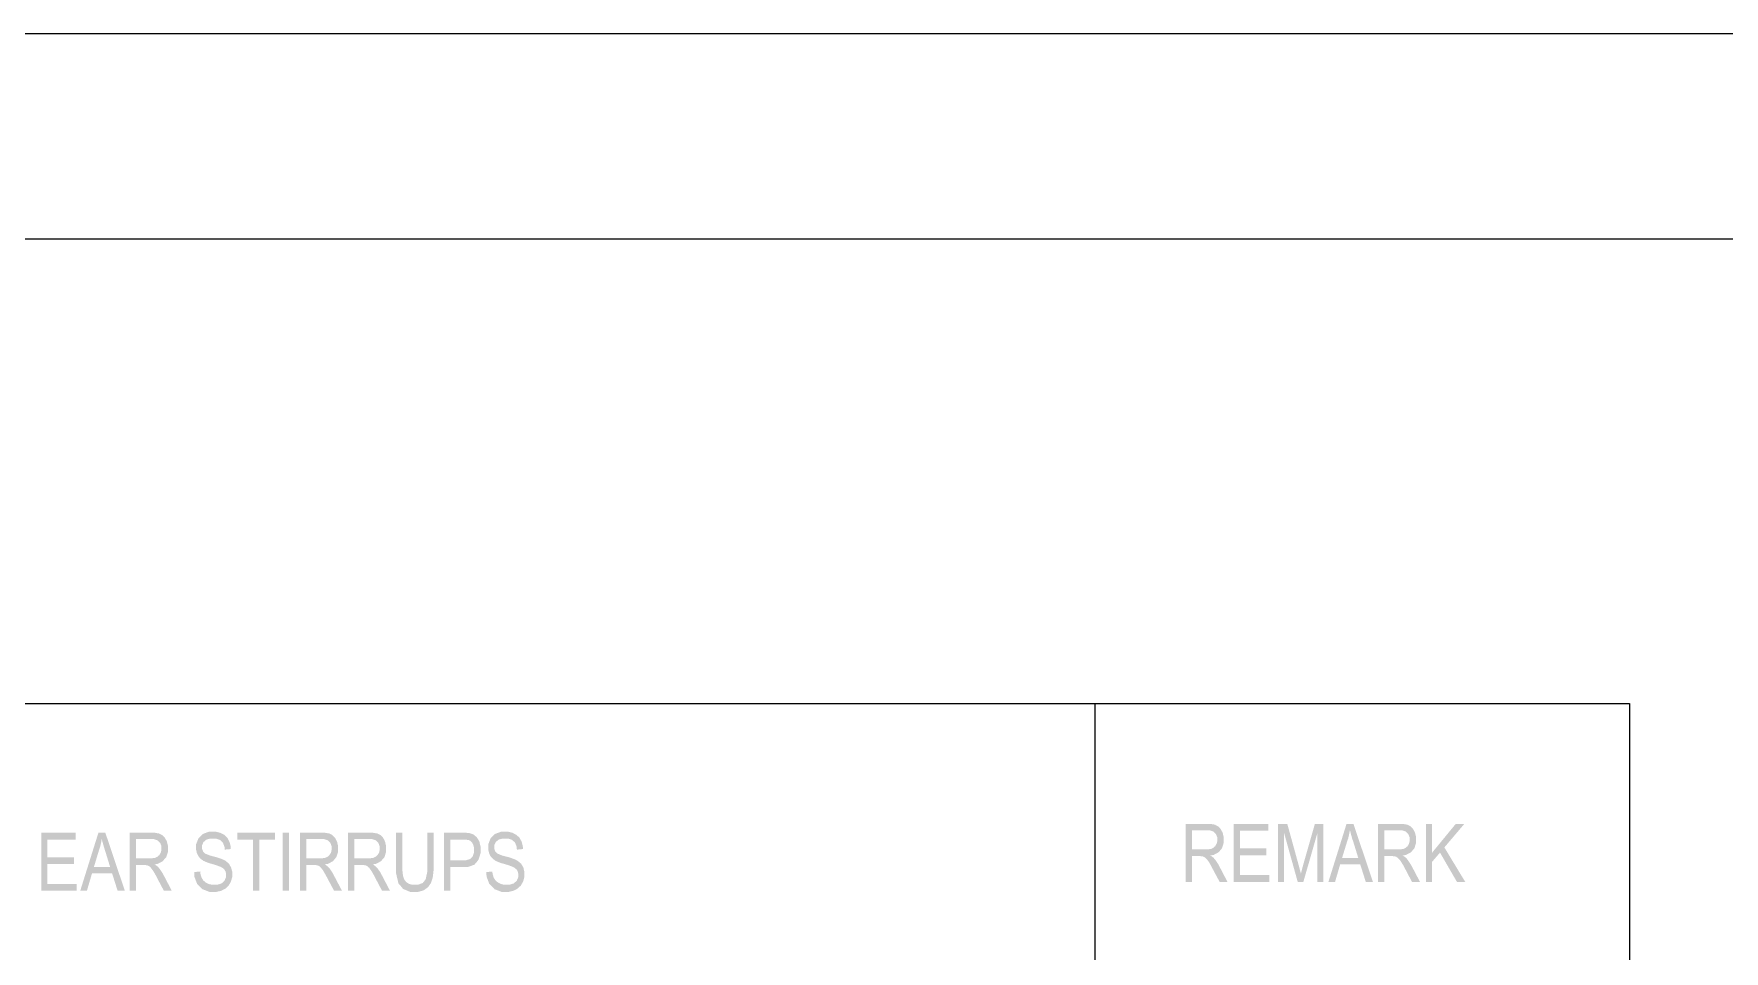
# Model space of a CAD drawing. Header units: millimetres. Extents: x 51.5 to 74.8, y 0.8 to 17.2.
# Drawn here: x 67.652 to 69.934, y 15.981 to 17.22 of the extents above; entities that cross this region are included whole.
import ezdxf

# ---------------------------------------------------------------- set-up
doc = ezdxf.new("R2010")
doc.units = ezdxf.units.MM
doc.layers.add('PDF_Geomertry', color=7, linetype='Continuous')
doc.layers.add('PDF_Solid Fills', color=7, linetype='Continuous')

msp = doc.modelspace()

# ---------------------------------------------------------------- hatches: boundary and pattern name
at = {"layer": 'PDF_Solid Fills', "transparency": 33554559}
for points in [[(67.662, 16.0627), (67.662, 16.1412), (67.7086, 16.1412), (67.7086, 16.1319), (67.6705, 16.1319), (67.6705, 16.108), (67.7061, 16.108), (67.7061, 16.0987), (67.6705, 16.0987), (67.6705, 16.072), (67.71, 16.072), (67.71, 16.0627)], [(67.8687, 16.088), (67.8768, 16.0888), (67.877, 16.0856), (67.8786, 16.0805), (67.8797, 16.0787), (67.8808, 16.0769), (67.884, 16.074), (67.8862, 16.0729), (67.8883, 16.0719), (67.893, 16.0708), (67.8957, 16.0708), (67.8995, 16.0708), (67.9054, 16.0726), (67.9075, 16.0744), (67.9095, 16.0763), (67.9116, 16.0812), (67.9116, 16.0841), (67.9116, 16.0858), (67.9109, 16.0888), (67.9101, 16.0902), (67.9094, 16.0915), (67.907, 16.0936), (67.9055, 16.0944), (67.904, 16.0952), (67.8973, 16.0976), (67.8922, 16.0991), (67.8877, 16.1004), (67.8812, 16.1031), (67.8793, 16.1045), (67.8773, 16.1058), (67.8744, 16.1093), (67.8733, 16.1113), (67.8722, 16.1136), (67.8712, 16.1183), (67.8712, 16.1209), (67.8712, 16.1256), (67.8743, 16.1334), (67.8773, 16.1365), (67.8804, 16.1395), (67.8887, 16.1426), (67.8938, 16.1426), (67.8975, 16.1426), (67.9037, 16.1411), (67.9065, 16.1397), (67.9091, 16.1383), (67.9133, 16.1343), (67.9148, 16.1316), (67.9162, 16.129), (67.9179, 16.1227), (67.918, 16.1191), (67.9098, 16.1183), (67.9095, 16.1222), (67.9072, 16.1279), (67.9052, 16.1297), (67.9033, 16.1315), (67.8977, 16.1333), (67.8941, 16.1333), (67.8905, 16.1333), (67.885, 16.1318), (67.8832, 16.1301), (67.8812, 16.1286), (67.8793, 16.1243), (67.8793, 16.1218), (67.8793, 16.1194), (67.8807, 16.1156), (67.882, 16.1144), (67.8834, 16.113), (67.8898, 16.1104), (67.8947, 16.1091), (67.8994, 16.1079), (67.9062, 16.1055), (67.908, 16.1047), (67.9111, 16.1031), (67.9155, 16.0993), (67.9169, 16.0968), (67.9184, 16.0943), (67.92, 16.0884), (67.92, 16.0851), (67.92, 16.0816), (67.9183, 16.0755), (67.9168, 16.0727), (67.9152, 16.0699), (67.9109, 16.0658), (67.9082, 16.0643), (67.9055, 16.0629), (67.899, 16.0613), (67.8951, 16.0613), (67.8891, 16.0613), (67.8797, 16.0649), (67.8761, 16.0686), (67.8725, 16.0722), (67.8688, 16.0819)], [(67.948, 16.0627), (67.948, 16.1319), (67.9268, 16.1319), (67.9268, 16.1412), (67.9777, 16.1412), (67.9777, 16.1319), (67.9565, 16.1319), (67.9565, 16.0627)], [(68.1833, 16.1412), (68.1918, 16.1412), (68.1918, 16.0959), (68.1918, 16.0901), (68.1907, 16.0808), (68.1895, 16.0772), (68.1884, 16.0734), (68.1844, 16.0677), (68.1815, 16.0656), (68.1786, 16.0634), (68.1711, 16.0613), (68.1666, 16.0613), (68.1602, 16.0613), (68.1507, 16.0652), (68.1476, 16.069), (68.1444, 16.0727), (68.1412, 16.0862), (68.1412, 16.0959), (68.1412, 16.1412), (68.1497, 16.1412), (68.1497, 16.0959), (68.1497, 16.0905), (68.1505, 16.0829), (68.1513, 16.0805), (68.1522, 16.0781), (68.155, 16.0744), (68.1568, 16.0733), (68.1587, 16.072), (68.1633, 16.0708), (68.1659, 16.0708), (68.1705, 16.0708), (68.1772, 16.0733), (68.1793, 16.0759), (68.1812, 16.0784), (68.1833, 16.0884), (68.1833, 16.0959)], [(68.2632, 16.088), (68.2712, 16.0888), (68.2715, 16.0856), (68.273, 16.0805), (68.2741, 16.0787), (68.2752, 16.0769), (68.2786, 16.074), (68.2807, 16.0729), (68.2827, 16.0719), (68.2876, 16.0708), (68.2902, 16.0708), (68.294, 16.0708), (68.2998, 16.0726), (68.302, 16.0744), (68.3041, 16.0763), (68.3062, 16.0812), (68.3062, 16.0841), (68.3062, 16.0858), (68.3054, 16.0888), (68.3047, 16.0902), (68.3038, 16.0915), (68.3016, 16.0936), (68.3001, 16.0944), (68.2986, 16.0952), (68.2919, 16.0976), (68.2868, 16.0991), (68.2822, 16.1004), (68.2757, 16.1031), (68.2737, 16.1045), (68.2719, 16.1058), (68.2688, 16.1093), (68.2677, 16.1113), (68.2668, 16.1136), (68.2657, 16.1183), (68.2657, 16.1209), (68.2657, 16.1256), (68.2687, 16.1334), (68.2718, 16.1365), (68.2748, 16.1395), (68.2832, 16.1426), (68.2884, 16.1426), (68.292, 16.1426), (68.2983, 16.1411), (68.3009, 16.1397), (68.3036, 16.1383), (68.3079, 16.1343), (68.3093, 16.1316), (68.3108, 16.129), (68.3123, 16.1227), (68.3125, 16.1191), (68.3043, 16.1183), (68.304, 16.1222), (68.3018, 16.1279), (68.2997, 16.1297), (68.2977, 16.1315), (68.2922, 16.1333), (68.2887, 16.1333), (68.2851, 16.1333), (68.2795, 16.1318), (68.2776, 16.1301), (68.2758, 16.1286), (68.2738, 16.1243), (68.2738, 16.1218), (68.2738, 16.1194), (68.2752, 16.1156), (68.2766, 16.1144), (68.278, 16.113), (68.2843, 16.1104), (68.2891, 16.1091), (68.294, 16.1079), (68.3007, 16.1055), (68.3026, 16.1047), (68.3055, 16.1031), (68.31, 16.0993), (68.3115, 16.0968), (68.313, 16.0943), (68.3144, 16.0884), (68.3144, 16.0851), (68.3144, 16.0816), (68.3129, 16.0755), (68.3113, 16.0727), (68.3097, 16.0699), (68.3054, 16.0658), (68.3027, 16.0643), (68.3, 16.0629), (68.2934, 16.0613), (68.2895, 16.0613), (68.2836, 16.0613), (68.2741, 16.0649), (68.2705, 16.0686), (68.267, 16.0722), (68.2633, 16.0819)], [(69.2723, 16.0747), (69.2723, 16.1531), (69.3188, 16.1531), (69.3188, 16.1438), (69.2808, 16.1438), (69.2808, 16.1199), (69.3163, 16.1199), (69.3163, 16.1106), (69.2808, 16.1106), (69.2808, 16.084), (69.3202, 16.084), (69.3202, 16.0747)], [(69.3318, 16.0747), (69.3318, 16.1531), (69.3445, 16.1531), (69.3598, 16.0976), (69.3629, 16.0859), (69.3634, 16.0881), (69.3651, 16.0944), (69.3662, 16.0986), (69.3818, 16.1531), (69.3932, 16.1531), (69.3932, 16.0747), (69.385, 16.0747), (69.385, 16.1402), (69.3662, 16.0747), (69.3586, 16.0747), (69.34, 16.1415), (69.34, 16.0747)], [(69.5316, 16.0747), (69.5316, 16.1531), (69.5401, 16.1531), (69.5401, 16.1143), (69.572, 16.1531), (69.5836, 16.1531), (69.5566, 16.1213), (69.5848, 16.0747), (69.5736, 16.0747), (69.5507, 16.1143), (69.5401, 16.1019), (69.5401, 16.0747)]]:
    msp.add_hatch(color=256, dxfattribs=at).paths.add_polyline_path(points)
h = msp.add_hatch(color=256, dxfattribs=at)
h.paths.add_polyline_path([(67.7147, 16.0627), (67.7393, 16.1412), (67.7486, 16.1412), (67.775, 16.0627), (67.7652, 16.0627), (67.7577, 16.0865), (67.7307, 16.0865), (67.7237, 16.0627)])
h.paths.add_polyline_path([(67.7332, 16.0949), (67.7551, 16.0949), (67.7484, 16.1166), (67.7468, 16.1216), (67.7445, 16.1298), (67.7438, 16.133), (67.7432, 16.1291), (67.7415, 16.1216), (67.7402, 16.118)])
h = msp.add_hatch(color=256, dxfattribs=at)
h.paths.add_polyline_path([(67.7816, 16.0627), (67.7816, 16.1412), (67.8102, 16.1412), (67.8147, 16.1412), (67.8212, 16.1401), (67.8234, 16.139), (67.8255, 16.1379), (67.829, 16.1343), (67.8304, 16.1318), (67.8318, 16.1291), (67.8332, 16.1231), (67.8332, 16.1198), (67.8332, 16.1154), (67.8308, 16.1081), (67.8284, 16.1055), (67.8262, 16.1027), (67.8194, 16.0991), (67.8151, 16.0984), (67.8168, 16.0973), (67.8195, 16.0952), (67.8205, 16.0941), (67.8223, 16.0919), (67.8257, 16.0869), (67.8272, 16.0841), (67.8384, 16.0627), (67.8277, 16.0627), (67.8191, 16.079), (67.8166, 16.0838), (67.8129, 16.0902), (67.8115, 16.0919), (67.8102, 16.0936), (67.8079, 16.0959), (67.8066, 16.0965), (67.8054, 16.097), (67.8022, 16.0976), (67.8, 16.0976), (67.7901, 16.0976), (67.7901, 16.0627)])
h.paths.add_polyline_path([(67.7901, 16.1066), (67.8086, 16.1066), (67.8115, 16.1066), (67.8161, 16.1073), (67.8176, 16.1081), (67.8191, 16.1088), (67.8216, 16.1111), (67.8226, 16.1126), (67.8234, 16.1141), (67.8244, 16.1177), (67.8244, 16.1198), (67.8244, 16.1229), (67.8226, 16.1274), (67.8209, 16.1291), (67.8191, 16.1309), (67.814, 16.1326), (67.8105, 16.1326), (67.7901, 16.1326)])
h = msp.add_hatch(color=256, dxfattribs=at)
h.paths.add_polyline_path([(68.0113, 16.0627), (68.0113, 16.1412), (68.04, 16.1412), (68.0444, 16.1412), (68.0511, 16.1401), (68.0532, 16.139), (68.0552, 16.1379), (68.0587, 16.1343), (68.0601, 16.1318), (68.0615, 16.1291), (68.0629, 16.1231), (68.0629, 16.1198), (68.0629, 16.1154), (68.0605, 16.1081), (68.0583, 16.1055), (68.0559, 16.1027), (68.0493, 16.0991), (68.0448, 16.0984), (68.0466, 16.0973), (68.0493, 16.0952), (68.0502, 16.0941), (68.0522, 16.0919), (68.0555, 16.0869), (68.0569, 16.0841), (68.0682, 16.0627), (68.0575, 16.0627), (68.0488, 16.079), (68.0463, 16.0838), (68.0426, 16.0902), (68.0413, 16.0919), (68.04, 16.0936), (68.0376, 16.0959), (68.0363, 16.0965), (68.0352, 16.097), (68.0319, 16.0976), (68.0297, 16.0976), (68.0198, 16.0976), (68.0198, 16.0627)])
h.paths.add_polyline_path([(68.0198, 16.1066), (68.0383, 16.1066), (68.0412, 16.1066), (68.0458, 16.1073), (68.0473, 16.1081), (68.049, 16.1088), (68.0513, 16.1111), (68.0523, 16.1126), (68.0533, 16.1141), (68.0541, 16.1177), (68.0541, 16.1198), (68.0541, 16.1229), (68.0525, 16.1274), (68.0507, 16.1291), (68.0488, 16.1309), (68.0437, 16.1326), (68.0402, 16.1326), (68.0198, 16.1326)])
h = msp.add_hatch(color=256, dxfattribs=at)
h.paths.add_polyline_path([(68.0763, 16.0627), (68.0763, 16.1412), (68.1048, 16.1412), (68.1093, 16.1412), (68.1159, 16.1401), (68.118, 16.139), (68.1202, 16.1379), (68.1237, 16.1343), (68.125, 16.1318), (68.1263, 16.1291), (68.1277, 16.1231), (68.1277, 16.1198), (68.1277, 16.1154), (68.1255, 16.1081), (68.1232, 16.1055), (68.1208, 16.1027), (68.1141, 16.0991), (68.1097, 16.0984), (68.1115, 16.0973), (68.1141, 16.0952), (68.1151, 16.0941), (68.117, 16.0919), (68.1204, 16.0869), (68.1218, 16.0841), (68.133, 16.0627), (68.1223, 16.0627), (68.1137, 16.079), (68.1112, 16.0838), (68.1075, 16.0902), (68.1062, 16.0919), (68.105, 16.0936), (68.1025, 16.0959), (68.1012, 16.0965), (68.1001, 16.097), (68.0968, 16.0976), (68.0947, 16.0976), (68.0848, 16.0976), (68.0848, 16.0627)])
h.paths.add_polyline_path([(68.0848, 16.1066), (68.1032, 16.1066), (68.1062, 16.1066), (68.1107, 16.1073), (68.1123, 16.1081), (68.1138, 16.1088), (68.1163, 16.1111), (68.1172, 16.1126), (68.1182, 16.1141), (68.119, 16.1177), (68.119, 16.1198), (68.119, 16.1229), (68.1173, 16.1274), (68.1155, 16.1291), (68.1138, 16.1309), (68.1086, 16.1326), (68.1052, 16.1326), (68.0848, 16.1326)])
h = msp.add_hatch(color=256, dxfattribs=at)
h.paths.add_polyline_path([(68.2061, 16.0627), (68.2061, 16.1412), (68.2304, 16.1412), (68.2347, 16.1412), (68.2409, 16.1405), (68.243, 16.1397), (68.2458, 16.1387), (68.2502, 16.1349), (68.2519, 16.1322), (68.2536, 16.1294), (68.2552, 16.1226), (68.2552, 16.1186), (68.2552, 16.1133), (68.2525, 16.1047), (68.2498, 16.1013), (68.247, 16.098), (68.2377, 16.0947), (68.2311, 16.0947), (68.2145, 16.0947), (68.2145, 16.0627)])
h.paths.add_polyline_path([(68.2145, 16.1038), (68.2313, 16.1038), (68.2352, 16.1038), (68.2411, 16.1056), (68.2429, 16.1074), (68.2447, 16.1093), (68.2465, 16.1145), (68.2465, 16.1181), (68.2465, 16.1205), (68.2455, 16.1245), (68.2447, 16.1262), (68.2438, 16.1279), (68.2416, 16.1301), (68.2404, 16.1306), (68.239, 16.1313), (68.2344, 16.1319), (68.2311, 16.1319), (68.2145, 16.1319)])
h = msp.add_hatch(color=256, dxfattribs=at)
h.paths.add_polyline_path([(69.2072, 16.0747), (69.2072, 16.1531), (69.2357, 16.1531), (69.2402, 16.1531), (69.2468, 16.152), (69.2488, 16.1509), (69.2511, 16.1498), (69.2545, 16.1462), (69.2559, 16.1436), (69.2573, 16.1411), (69.2586, 16.1351), (69.2586, 16.1318), (69.2586, 16.1273), (69.2563, 16.1201), (69.254, 16.1173), (69.2516, 16.1147), (69.245, 16.1111), (69.2405, 16.1104), (69.2423, 16.1093), (69.2451, 16.1072), (69.2459, 16.1061), (69.2479, 16.1038), (69.2512, 16.0987), (69.2526, 16.0961), (69.2638, 16.0747), (69.2532, 16.0747), (69.2445, 16.0909), (69.242, 16.0958), (69.2383, 16.1022), (69.237, 16.1038), (69.2358, 16.1055), (69.2333, 16.1077), (69.2322, 16.1084), (69.2309, 16.109), (69.2276, 16.1095), (69.2255, 16.1095), (69.2157, 16.1095), (69.2157, 16.0747)])
h.paths.add_polyline_path([(69.2157, 16.1186), (69.234, 16.1186), (69.237, 16.1186), (69.2416, 16.1193), (69.2432, 16.1199), (69.2447, 16.1208), (69.2472, 16.123), (69.248, 16.1245), (69.249, 16.1261), (69.25, 16.1297), (69.25, 16.1318), (69.25, 16.1347), (69.2482, 16.1394), (69.2463, 16.1411), (69.2447, 16.1427), (69.2395, 16.1445), (69.2361, 16.1445), (69.2157, 16.1445)])
h = msp.add_hatch(color=256, dxfattribs=at)
h.paths.add_polyline_path([(69.4, 16.0747), (69.4245, 16.1531), (69.4338, 16.1531), (69.4602, 16.0747), (69.4505, 16.0747), (69.443, 16.0984), (69.4159, 16.0984), (69.409, 16.0747)])
h.paths.add_polyline_path([(69.4184, 16.1069), (69.4404, 16.1069), (69.4337, 16.1286), (69.432, 16.1336), (69.4298, 16.1418), (69.4291, 16.1449), (69.4284, 16.1411), (69.4268, 16.1336), (69.4255, 16.1299)])
h = msp.add_hatch(color=256, dxfattribs=at)
h.paths.add_polyline_path([(69.4669, 16.0747), (69.4669, 16.1531), (69.4955, 16.1531), (69.5, 16.1531), (69.5065, 16.152), (69.5087, 16.1509), (69.5108, 16.1498), (69.5143, 16.1462), (69.5157, 16.1436), (69.517, 16.1411), (69.5184, 16.1351), (69.5184, 16.1318), (69.5184, 16.1273), (69.5161, 16.1201), (69.5137, 16.1173), (69.5115, 16.1147), (69.5047, 16.1111), (69.5004, 16.1104), (69.502, 16.1093), (69.5048, 16.1072), (69.5058, 16.1061), (69.5076, 16.1038), (69.5109, 16.0987), (69.5125, 16.0961), (69.5237, 16.0747), (69.5129, 16.0747), (69.5044, 16.0909), (69.5019, 16.0958), (69.498, 16.1022), (69.4968, 16.1038), (69.4955, 16.1055), (69.493, 16.1077), (69.4919, 16.1084), (69.4907, 16.109), (69.4873, 16.1095), (69.4852, 16.1095), (69.4754, 16.1095), (69.4754, 16.0747)])
h.paths.add_polyline_path([(69.4754, 16.1186), (69.4937, 16.1186), (69.4968, 16.1186), (69.5013, 16.1193), (69.5029, 16.1199), (69.5044, 16.1208), (69.5069, 16.123), (69.5079, 16.1245), (69.5087, 16.1261), (69.5097, 16.1297), (69.5097, 16.1318), (69.5097, 16.1347), (69.5079, 16.1394), (69.5062, 16.1411), (69.5044, 16.1427), (69.4993, 16.1445), (69.4958, 16.1445), (69.4754, 16.1445)])

# ---------------------------------------------------------------- linework, layer by layer
at = {"layer": 'PDF_Geomertry', "lineweight": 0}
for points in [[(51.4723, 0.7526), (74.7593, 0.7526), (74.7593, 17.2198), (51.4723, 17.2198), (51.4723, 0.7526)], [(51.7495, 1.0298), (74.482, 1.0298), (74.482, 16.9426), (51.7495, 16.9426), (51.7495, 1.0298)]]:
    msp.add_lwpolyline(points, close=True, dxfattribs=at)
for points in [[(69.8065, 16.3158), (69.8065, 14.5311), (62.4775, 14.5311), (62.4775, 16.3158), (69.8065, 16.3158), (69.8065, 14.8505), (62.4775, 14.8505)], [(69.0847, 16.3158), (69.0847, 14.5311), (69.0847, 15.9524)]]:
    msp.add_lwpolyline(points, dxfattribs=at)
at = {"layer": 'PDF_Solid Fills', "transparency": 33554559}
msp.add_solid([(67.988, 16.0627), (67.988, 16.1412), (67.9965, 16.0627), (67.9965, 16.1412)], dxfattribs=at)

doc.saveas('drawing.dxf')
